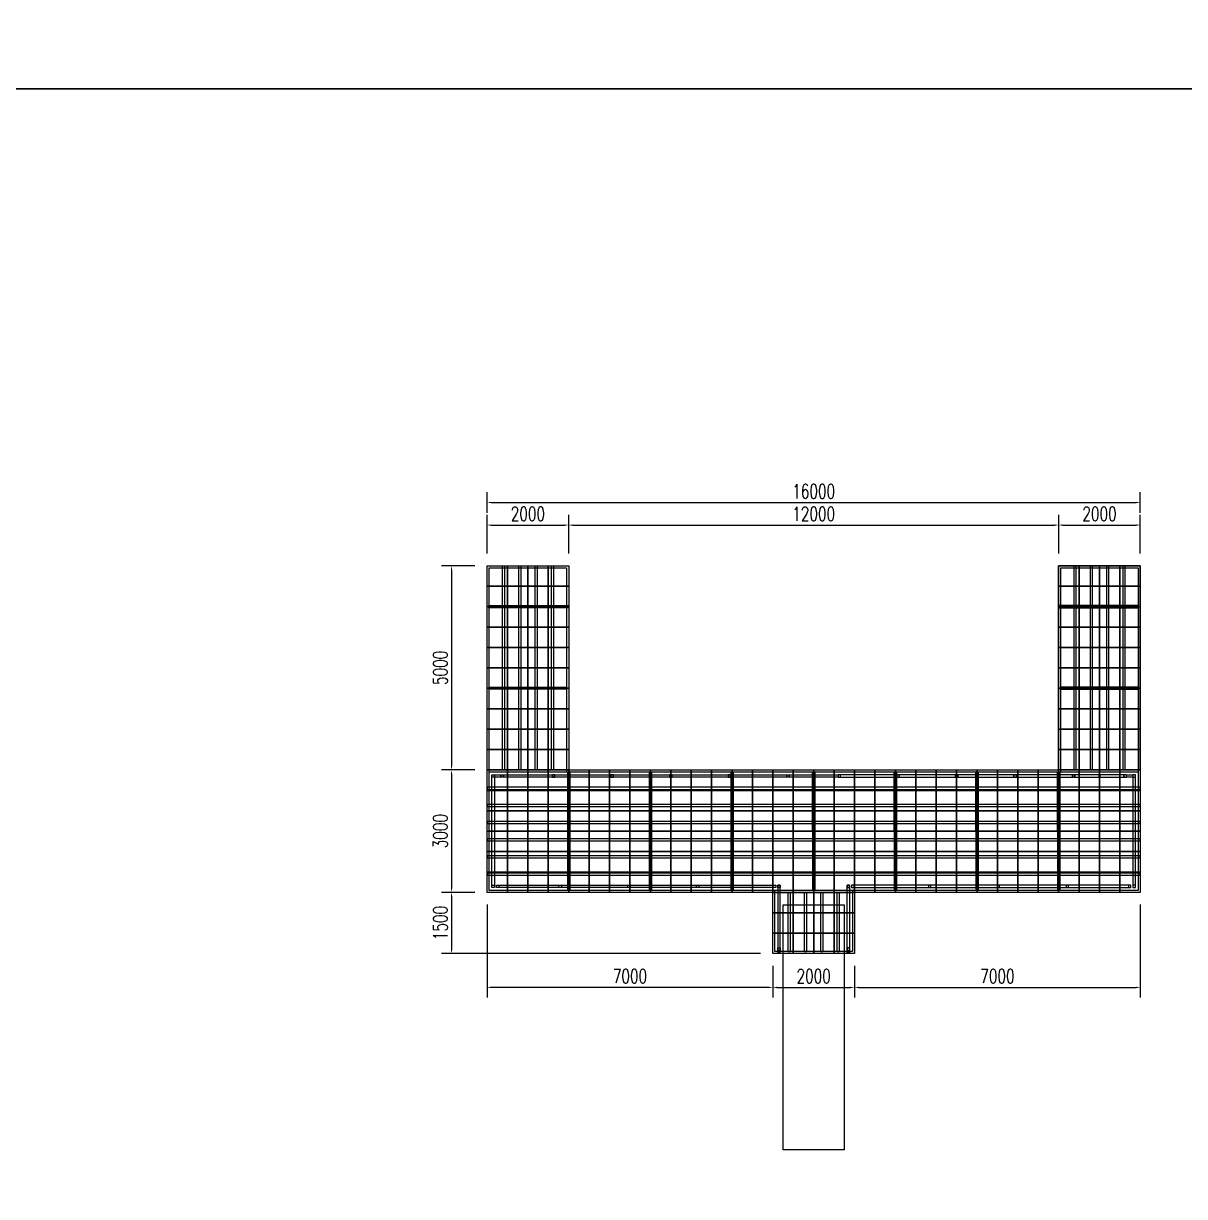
# Model space of a CAD drawing. Extents: x -16492 to 345596, y -4133 to 400729.
# Drawn here: x 17308 to 45745, y 24602 to 53338 of the extents above; entities that cross this region are included whole.
import ezdxf

# ---------------------------------------------------------------- set-up
doc = ezdxf.new("R2010")
doc.units = 0
doc.header["$LTSCALE"] = 10
doc.header["$MEASUREMENT"] = 0
for name, color, linetype in [('PUB_DIM', 3, 'Continuous'), ('W-bridge approach引桥', 4, 'Continuous'), ('W-FLOAT_BOWL浮筒', 253, 'Continuous'), ('W-PLASTIC_RAILINGS塑木栏杆', 6, 'Continuous'), ('W-STEEL_FRAME钢架', 3, 'Continuous'), ('W-STEEL_KEEL钢龙骨', 5, 'Continuous')]:
    doc.layers.add(name, color=color, linetype=linetype)
doc.styles.add('STANDARD_T3', font='simplex.shx', dxfattribs={"width": 0.7, "bigfont": 'gbcbig.shx'})
doc.dimstyles.new('W&&100', dxfattribs={"dimtxt": 350, "dimasz": 100, "dimexe": 250, "dimexo": 300, "dimgap": 100, "dimtad": 1, "dimdec": 0, "dimzin": 0, "dimdsep": 46, "dimtxsty": 'STANDARD_T3', "dimcen": 0.09, "dimclrd": 1, "dimclre": 1, "dimclrt": 7, "dimazin": 2, "dimtfac": 1, "dimtdec": 0, "dimtix": 1, "dimtmove": 2, "dimatfit": 3, "dimfxl": 100, "dimtolj": 1, "dimtzin": 0, "dimarcsym": 0})

# ---------------------------------------------------------------- blocks, each defined once
blk = doc.blocks.new('*D3')
at = {"layer": 'Defpoints', "color": 0, "transparency": 16777216}
for p in [(30662, 41051), (28662, 40052), (30662, 40052)]:
    blk.add_point(p, dxfattribs=at)
at = {"layer": 'PUB_DIM', "color": 1, "lineweight": -2, "transparency": 16777216}
for p, q in [((28662, 40352), (28662, 41301)), ((30662, 40352), (30662, 41301)), ((28762, 41051), (30562, 41051))]:
    blk.add_line(p, q, dxfattribs=at)
at = {"layer": 'PUB_DIM', "color": 1, "transparency": 16777216}
for points in [[(28762, 41067), (28762, 41034), (28662, 41051)], [(30562, 41067), (30562, 41034), (30662, 41051)]]:
    blk.add_solid(points, dxfattribs=at)
at = {"layer": 'PUB_DIM', "color": 7, "transparency": 16777216, "insert": (29662, 41326), "char_height": 350, "attachment_point": 5, "style": 'STANDARD_T3'}
blk.add_mtext('\\A1;2000', dxfattribs=at)
blk = doc.blocks.new('*D4')
at = {"layer": 'Defpoints', "color": 0, "transparency": 16777216}
for p in [(42662, 41051), (30662, 40052), (42662, 40052)]:
    blk.add_point(p, dxfattribs=at)
at = {"layer": 'PUB_DIM', "color": 1, "lineweight": -2, "transparency": 16777216}
for p, q in [((30662, 40352), (30662, 41301)), ((42662, 40352), (42662, 41301)), ((30762, 41051), (42562, 41051))]:
    blk.add_line(p, q, dxfattribs=at)
at = {"layer": 'PUB_DIM', "color": 1, "transparency": 16777216}
for points in [[(30762, 41067), (30762, 41034), (30662, 41051)], [(42562, 41067), (42562, 41034), (42662, 41051)]]:
    blk.add_solid(points, dxfattribs=at)
at = {"layer": 'PUB_DIM', "color": 7, "transparency": 16777216, "insert": (36662, 41326), "char_height": 350, "attachment_point": 5, "style": 'STANDARD_T3'}
blk.add_mtext('\\A1;12000', dxfattribs=at)
blk = doc.blocks.new('*D5')
at = {"layer": 'Defpoints', "color": 0, "transparency": 16777216}
for p in [(44662, 41051), (42662, 40052), (44662, 40052)]:
    blk.add_point(p, dxfattribs=at)
at = {"layer": 'PUB_DIM', "color": 1, "lineweight": -2, "transparency": 16777216}
for p, q in [((42662, 40352), (42662, 41301)), ((44662, 40352), (44662, 41301)), ((42762, 41051), (44562, 41051))]:
    blk.add_line(p, q, dxfattribs=at)
at = {"layer": 'PUB_DIM', "color": 1, "transparency": 16777216}
for points in [[(42762, 41067), (42762, 41034), (42662, 41051)], [(44562, 41067), (44562, 41034), (44662, 41051)]]:
    blk.add_solid(points, dxfattribs=at)
at = {"layer": 'PUB_DIM', "color": 7, "transparency": 16777216, "insert": (43662, 41326), "char_height": 350, "attachment_point": 5, "style": 'STANDARD_T3'}
blk.add_mtext('\\A1;2000', dxfattribs=at)
blk = doc.blocks.new('*D6')
at = {"layer": 'Defpoints', "color": 0, "transparency": 16777216}
for p in [(28662, 40052), (27793, 35052), (28662, 35052)]:
    blk.add_point(p, dxfattribs=at)
at = {"layer": 'PUB_DIM', "color": 1, "lineweight": -2, "transparency": 16777216}
for p, q in [((28362, 40052), (27543, 40052)), ((27793, 39952), (27793, 35152)), ((28362, 35052), (27543, 35052))]:
    blk.add_line(p, q, dxfattribs=at)
at = {"layer": 'PUB_DIM', "color": 1, "transparency": 16777216}
for points in [[(27776, 39952), (27809, 39952), (27793, 40052)], [(27776, 35152), (27809, 35152), (27793, 35052)]]:
    blk.add_solid(points, dxfattribs=at)
at = {"layer": 'PUB_DIM', "color": 7, "transparency": 16777216, "insert": (27518, 37552), "char_height": 350, "attachment_point": 5, "rotation": 90, "style": 'STANDARD_T3'}
blk.add_mtext('\\A1;5000', dxfattribs=at)
blk = doc.blocks.new('*D7')
at = {"layer": 'Defpoints', "color": 0, "transparency": 16777216}
for p in [(28662, 35052), (27793, 32052), (28662, 32052)]:
    blk.add_point(p, dxfattribs=at)
at = {"layer": 'PUB_DIM', "color": 1, "lineweight": -2, "transparency": 16777216}
for p, q in [((28362, 35052), (27543, 35052)), ((27793, 34952), (27793, 32152)), ((28362, 32052), (27543, 32052))]:
    blk.add_line(p, q, dxfattribs=at)
at = {"layer": 'PUB_DIM', "color": 1, "transparency": 16777216}
for points in [[(27776, 34952), (27809, 34952), (27793, 35052)], [(27776, 32152), (27809, 32152), (27793, 32052)]]:
    blk.add_solid(points, dxfattribs=at)
at = {"layer": 'PUB_DIM', "color": 7, "transparency": 16777216, "insert": (27518, 33552), "char_height": 350, "attachment_point": 5, "rotation": 90, "style": 'STANDARD_T3'}
blk.add_mtext('\\A1;3000', dxfattribs=at)
blk = doc.blocks.new('*U25')
at = {"layer": 'W-FLOAT_BOWL浮筒'}
blk.add_lwpolyline([(-250, 250), (250, 250), (250, -250), (-250, -250)], close=True, dxfattribs=at)
blk = doc.blocks.new('*U26')
at = {"layer": 'W-FLOAT_BOWL浮筒', "color": 0, "linetype": 'ByBlock', "lineweight": -2, "transparency": 16777216}
for p in [(0, 4500), (500, 4500), (1000, 4500), (1500, 4500), (0, 4000), (500, 4000), (1000, 4000), (1500, 4000), (0, 3500), (500, 3500), (1000, 3500), (1500, 3500), (0, 3000), (500, 3000), (1000, 3000), (1500, 3000), (0, 2500), (500, 2500), (1000, 2500), (1500, 2500), (0, 2000), (500, 2000), (1000, 2000), (1500, 2000), (0, 1500), (500, 1500), (1000, 1500), (1500, 1500), (0, 1000), (500, 1000), (1000, 1000), (1500, 1000), (0, 500), (500, 500), (1000, 500), (1500, 500), (0, 0), (500, 0), (1000, 0), (1500, 0)]:
    blk.add_blockref('*U25', p, dxfattribs=at)
blk = doc.blocks.new('*U27')
at = {"layer": 'W-FLOAT_BOWL浮筒'}
blk.add_lwpolyline([(-250, 250), (250, 250), (250, -250), (-250, -250)], close=True, dxfattribs=at)
blk = doc.blocks.new('*U28')
at = {"layer": 'W-FLOAT_BOWL浮筒', "color": 0, "linetype": 'ByBlock', "lineweight": -2, "transparency": 16777216}
for p in [(0, 4500), (500, 4500), (1000, 4500), (1500, 4500), (0, 4000), (500, 4000), (1000, 4000), (1500, 4000), (0, 3500), (500, 3500), (1000, 3500), (1500, 3500), (0, 3000), (500, 3000), (1000, 3000), (1500, 3000), (0, 2500), (500, 2500), (1000, 2500), (1500, 2500), (0, 2000), (500, 2000), (1000, 2000), (1500, 2000), (0, 1500), (500, 1500), (1000, 1500), (1500, 1500), (0, 1000), (500, 1000), (1000, 1000), (1500, 1000), (0, 500), (500, 500), (1000, 500), (1500, 500), (0, 0), (500, 0), (1000, 0), (1500, 0)]:
    blk.add_blockref('*U27', p, dxfattribs=at)
blk = doc.blocks.new('*U29')
at = {"layer": 'W-FLOAT_BOWL浮筒'}
blk.add_lwpolyline([(-250, 250), (250, 250), (250, -250), (-250, -250)], close=True, dxfattribs=at)
blk = doc.blocks.new('*U30')
at = {"layer": 'W-FLOAT_BOWL浮筒', "color": 0, "linetype": 'ByBlock', "lineweight": -2, "transparency": 16777216}
for p in [(0, 2500), (500, 2500), (1000, 2500), (1500, 2500), (2000, 2500), (2500, 2500), (3000, 2500), (3500, 2500), (4000, 2500), (4500, 2500), (5000, 2500), (5500, 2500), (6000, 2500), (6500, 2500), (7000, 2500), (7500, 2500), (8000, 2500), (8500, 2500), (9000, 2500), (9500, 2500), (10000, 2500), (10500, 2500), (11000, 2500), (11500, 2500), (12000, 2500), (12500, 2500), (13000, 2500), (13500, 2500), (14000, 2500), (14500, 2500), (15000, 2500), (15500, 2500), (0, 2000), (500, 2000), (1000, 2000), (1500, 2000), (2000, 2000), (2500, 2000), (3000, 2000), (3500, 2000), (4000, 2000), (4500, 2000), (5000, 2000), (5500, 2000), (6000, 2000), (6500, 2000), (7000, 2000), (7500, 2000), (8000, 2000), (8500, 2000), (9000, 2000), (9500, 2000), (10000, 2000), (10500, 2000), (11000, 2000), (11500, 2000), (12000, 2000), (12500, 2000), (13000, 2000), (13500, 2000), (14000, 2000), (14500, 2000), (15000, 2000), (15500, 2000), (0, 1500), (500, 1500), (1000, 1500), (1500, 1500), (2000, 1500), (2500, 1500), (3000, 1500), (3500, 1500), (4000, 1500), (4500, 1500), (5000, 1500), (5500, 1500), (6000, 1500), (6500, 1500), (7000, 1500), (7500, 1500), (8000, 1500), (8500, 1500), (9000, 1500), (9500, 1500), (10000, 1500), (10500, 1500), (11000, 1500), (11500, 1500), (12000, 1500), (12500, 1500), (13000, 1500), (13500, 1500), (14000, 1500), (14500, 1500), (15000, 1500), (15500, 1500), (0, 1000), (500, 1000), (1000, 1000), (1500, 1000), (2000, 1000), (2500, 1000), (3000, 1000), (3500, 1000), (4000, 1000), (4500, 1000), (5000, 1000), (5500, 1000), (6000, 1000), (6500, 1000), (7000, 1000), (7500, 1000), (8000, 1000), (8500, 1000), (9000, 1000), (9500, 1000), (10000, 1000), (10500, 1000), (11000, 1000), (11500, 1000), (12000, 1000), (12500, 1000), (13000, 1000), (13500, 1000), (14000, 1000), (14500, 1000), (15000, 1000), (15500, 1000), (0, 500), (500, 500), (1000, 500), (1500, 500), (2000, 500), (2500, 500), (3000, 500), (3500, 500), (4000, 500), (4500, 500), (5000, 500), (5500, 500), (6000, 500), (6500, 500), (7000, 500), (7500, 500), (8000, 500), (8500, 500), (9000, 500), (9500, 500), (10000, 500), (10500, 500), (11000, 500), (11500, 500), (12000, 500), (12500, 500), (13000, 500), (13500, 500), (14000, 500), (14500, 500), (15000, 500), (15500, 500), (0, 0), (500, 0), (1000, 0), (1500, 0), (2000, 0), (2500, 0), (3000, 0), (3500, 0), (4000, 0), (4500, 0), (5000, 0), (5500, 0), (6000, 0), (6500, 0), (7000, 0), (7500, 0), (8000, 0), (8500, 0), (9000, 0), (9500, 0), (10000, 0), (10500, 0), (11000, 0), (11500, 0), (12000, 0), (12500, 0), (13000, 0), (13500, 0), (14000, 0), (14500, 0), (15000, 0), (15500, 0)]:
    blk.add_blockref('*U29', p, dxfattribs=at)
blk = doc.blocks.new('*U31')
at = {"layer": 'W-FLOAT_BOWL浮筒'}
blk.add_lwpolyline([(-250, 250), (250, 250), (250, -250), (-250, -250)], close=True, dxfattribs=at)
blk = doc.blocks.new('*U32')
at = {"layer": 'W-FLOAT_BOWL浮筒', "color": 0, "linetype": 'ByBlock', "lineweight": -2, "transparency": 16777216}
for p in [(0, 1000), (500, 1000), (1000, 1000), (1500, 1000), (0, 500), (500, 500), (1000, 500), (1500, 500), (0, 0), (500, 0), (1000, 0), (1500, 0)]:
    blk.add_blockref('*U31', p, dxfattribs=at)
blk = doc.blocks.new('*D35')
at = {"layer": 'Defpoints', "color": 0, "transparency": 16777216}
for p in [(28662, 32052), (27793, 30552), (35662, 30552)]:
    blk.add_point(p, dxfattribs=at)
at = {"layer": 'PUB_DIM', "color": 1, "lineweight": -2, "transparency": 16777216}
for p, q in [((28362, 32052), (27543, 32052)), ((27793, 31952), (27793, 30652)), ((35362, 30552), (27543, 30552))]:
    blk.add_line(p, q, dxfattribs=at)
at = {"layer": 'PUB_DIM', "color": 1, "transparency": 16777216}
for points in [[(27776, 31952), (27809, 31952), (27793, 32052)], [(27776, 30652), (27809, 30652), (27793, 30552)]]:
    blk.add_solid(points, dxfattribs=at)
at = {"layer": 'PUB_DIM', "color": 7, "transparency": 16777216, "insert": (27518, 31302), "char_height": 350, "attachment_point": 5, "rotation": 90, "style": 'STANDARD_T3'}
blk.add_mtext('\\A1;1500', dxfattribs=at)
blk = doc.blocks.new('*D36')
at = {"layer": 'Defpoints', "color": 0, "transparency": 16777216}
for p in [(35662, 30552), (37662, 30552), (37662, 29726)]:
    blk.add_point(p, dxfattribs=at)
at = {"layer": 'PUB_DIM', "color": 1, "lineweight": -2, "transparency": 16777216}
for p, q in [((35662, 30252), (35662, 29476)), ((37662, 30252), (37662, 29476)), ((35762, 29726), (37562, 29726))]:
    blk.add_line(p, q, dxfattribs=at)
at = {"layer": 'PUB_DIM', "color": 1, "transparency": 16777216}
for points in [[(35762, 29742), (35762, 29709), (35662, 29726)], [(37562, 29742), (37562, 29709), (37662, 29726)]]:
    blk.add_solid(points, dxfattribs=at)
at = {"layer": 'PUB_DIM', "color": 7, "transparency": 16777216, "insert": (36662, 30001), "char_height": 350, "attachment_point": 5, "style": 'STANDARD_T3'}
blk.add_mtext('\\A1;2000', dxfattribs=at)
blk = doc.blocks.new('*D37')
at = {"layer": 'Defpoints', "color": 0, "transparency": 16777216}
for p in [(28662, 32052), (35662, 30552), (28662, 29726)]:
    blk.add_point(p, dxfattribs=at)
at = {"layer": 'PUB_DIM', "color": 1, "lineweight": -2, "transparency": 16777216}
for p, q in [((28662, 31752), (28662, 29476)), ((35662, 30252), (35662, 29476)), ((35562, 29726), (28762, 29726))]:
    blk.add_line(p, q, dxfattribs=at)
at = {"layer": 'PUB_DIM', "color": 1, "transparency": 16777216}
for points in [[(28762, 29742), (28762, 29709), (28662, 29726)], [(35562, 29742), (35562, 29709), (35662, 29726)]]:
    blk.add_solid(points, dxfattribs=at)
at = {"layer": 'PUB_DIM', "color": 7, "transparency": 16777216, "insert": (32162, 30001), "char_height": 350, "attachment_point": 5, "style": 'STANDARD_T3'}
blk.add_mtext('\\A1;7000', dxfattribs=at)
blk = doc.blocks.new('*D38')
at = {"layer": 'Defpoints', "color": 0, "transparency": 16777216}
for p in [(44662, 32052), (37662, 30552), (44662, 29726)]:
    blk.add_point(p, dxfattribs=at)
at = {"layer": 'PUB_DIM', "color": 1, "lineweight": -2, "transparency": 16777216}
for p, q in [((44662, 31752), (44662, 29476)), ((37662, 30252), (37662, 29476)), ((37762, 29726), (44562, 29726))]:
    blk.add_line(p, q, dxfattribs=at)
at = {"layer": 'PUB_DIM', "color": 1, "transparency": 16777216}
for points in [[(37762, 29742), (37762, 29709), (37662, 29726)], [(44562, 29742), (44562, 29709), (44662, 29726)]]:
    blk.add_solid(points, dxfattribs=at)
at = {"layer": 'PUB_DIM', "color": 7, "transparency": 16777216, "insert": (41162, 30001), "char_height": 350, "attachment_point": 5, "style": 'STANDARD_T3'}
blk.add_mtext('\\A1;7000', dxfattribs=at)
blk = doc.blocks.new('*U39')
at = {"layer": 'W-STEEL_KEEL钢龙骨'}
blk.add_lwpolyline([(-8000, -25), (8000, -25), (8000, 25), (-8000, 25)], close=True, dxfattribs=at)
blk = doc.blocks.new('*U40')
at = {"layer": 'W-STEEL_KEEL钢龙骨', "color": 0, "linetype": 'ByBlock', "lineweight": -2, "transparency": 16777216}
for p in [(0, 2100), (0, 1680), (0, 1260), (0, 840), (0, 420), (0, 0)]:
    blk.add_blockref('*U39', p, dxfattribs=at)
blk = doc.blocks.new('*U41')
at = {"layer": 'W-STEEL_KEEL钢龙骨'}
blk.add_lwpolyline([(-25, 2500), (25, 2500), (25, -2500), (-25, -2500)], close=True, dxfattribs=at)
blk = doc.blocks.new('*U42')
at = {"layer": 'W-STEEL_KEEL钢龙骨', "color": 0, "linetype": 'ByBlock', "lineweight": -2, "transparency": 16777216}
for p in [(0, 0), (400, 0), (800, 0), (1200, 0)]:
    blk.add_blockref('*U41', p, dxfattribs=at)
blk = doc.blocks.new('*U43')
at = {"layer": 'W-STEEL_KEEL钢龙骨'}
blk.add_lwpolyline([(-25, 2500), (25, 2500), (25, -2500), (-25, -2500)], close=True, dxfattribs=at)
blk = doc.blocks.new('*U44')
at = {"layer": 'W-STEEL_KEEL钢龙骨', "color": 0, "linetype": 'ByBlock', "lineweight": -2, "transparency": 16777216}
for p in [(0, 0), (400, 0), (800, 0), (1200, 0)]:
    blk.add_blockref('*U43', p, dxfattribs=at)
blk = doc.blocks.new('*U45')
at = {"layer": 'W-STEEL_KEEL钢龙骨'}
blk.add_lwpolyline([(-25, 726), (25, 726), (25, -726), (-25, -726)], close=True, dxfattribs=at)
blk = doc.blocks.new('*U46')
at = {"layer": 'W-STEEL_KEEL钢龙骨', "color": 0, "linetype": 'ByBlock', "lineweight": -2, "transparency": 16777216}
for p in [(0, 0), (400, 0), (800, 0), (1200, 0)]:
    blk.add_blockref('*U45', p, dxfattribs=at)
blk = doc.blocks.new('*U219')
at = {"layer": 'W-STEEL_FRAME钢架', "color": 6}
blk.add_lwpolyline([(-26, 1450), (24, 1450), (26, -1450), (-24, -1450)], close=True, dxfattribs=at)
blk = doc.blocks.new('*U220')
at = {"layer": 'PUB_DIM', "color": 0, "linetype": 'ByBlock', "lineweight": -2, "transparency": 16777216}
for p in [(0, 0), (2000, 0), (4000, 0), (6000, 0), (8000, 0), (10000, 0), (12000, 0)]:
    blk.add_blockref('*U219', p, dxfattribs=at)
blk = doc.blocks.new('*D221')
at = {"layer": 'Defpoints', "color": 0, "transparency": 16777216}
for p in [(44662, 41604), (28662, 41051), (44662, 41051)]:
    blk.add_point(p, dxfattribs=at)
at = {"layer": 'PUB_DIM', "color": 1, "lineweight": -2, "transparency": 16777216}
for p, q in [((28662, 41351), (28662, 41854)), ((44662, 41351), (44662, 41854)), ((28762, 41604), (44562, 41604))]:
    blk.add_line(p, q, dxfattribs=at)
at = {"layer": 'PUB_DIM', "color": 1, "transparency": 16777216}
for points in [[(28762, 41621), (28762, 41587), (28662, 41604)], [(44562, 41621), (44562, 41587), (44662, 41604)]]:
    blk.add_solid(points, dxfattribs=at)
at = {"layer": 'PUB_DIM', "color": 7, "transparency": 16777216, "insert": (36662, 41879), "char_height": 350, "attachment_point": 5, "style": 'STANDARD_T3'}
blk.add_mtext('\\A1;16000', dxfattribs=at)

msp = doc.modelspace()

# ---------------------------------------------------------------- linework, layer by layer
for points in [[(28661.8, 40052), (30661.8, 40052), (30661.8, 35052), (28661.8, 35052)], [(44661.8, 40052), (42661.8, 40052), (42661.8, 35052), (44661.8, 35052)], [(28661.8, 35052), (44661.8, 35052), (44661.8, 32052), (28661.8, 32052)], [(35661.8, 32052), (37661.8, 32052), (37661.8, 30552), (35661.8, 30552)]]:
    msp.add_lwpolyline(points, close=True)
at = {"layer": 'W-bridge approach引桥'}
msp.add_lwpolyline([(35911.8, 31747.7), (37411.8, 31747.7), (37411.8, 25747.7), (35911.8, 25747.7)], close=True, dxfattribs=at)
at = {"layer": 'W-PLASTIC_RAILINGS塑木栏杆'}
for points in [[(28841.8, 34872), (28781.8, 34872), (28781.8, 34932), (28841.8, 34932)], [(28841.8, 32172), (28781.8, 32172), (28781.8, 34932), (28841.8, 34932)], [(28841.8, 34932), (29001.8, 34932), (29001.8, 34872), (28841.8, 34872)], [(29001.8, 34932), (29061.8, 34932), (29061.8, 34872), (29001.8, 34872)], [(30321.8, 34932), (30261.8, 34932), (30261.8, 34872), (30321.8, 34872)], [(30321.8, 34932), (30261.8, 34932), (30261.8, 34872), (30321.8, 34872)], [(30261.8, 34932), (36061.8, 34932), (36061.8, 34872), (30261.8, 34872)], [(31756.8, 34932), (31696.8, 34932), (31696.8, 34872), (31756.8, 34872)], [(33191.8, 34932), (33131.8, 34932), (33131.8, 34872), (33191.8, 34872)], [(34626.8, 34932), (34566.8, 34932), (34566.8, 34872), (34626.8, 34872)], [(36001.8, 34932), (36061.8, 34932), (36061.8, 34872), (36001.8, 34872)], [(36001.8, 34932), (36061.8, 34932), (36061.8, 34872), (36001.8, 34872)], [(37321.8, 34932), (37261.8, 34932), (37261.8, 34872), (37321.8, 34872)], [(37321.8, 34932), (37261.8, 34932), (37261.8, 34872), (37321.8, 34872)], [(43061.8, 34932), (37261.8, 34932), (37261.8, 34872), (43061.8, 34872)], [(38696.8, 34932), (38756.8, 34932), (38756.8, 34872), (38696.8, 34872)], [(40131.8, 34932), (40191.8, 34932), (40191.8, 34872), (40131.8, 34872)], [(41566.8, 34932), (41626.8, 34932), (41626.8, 34872), (41566.8, 34872)], [(43001.8, 34932), (43061.8, 34932), (43061.8, 34872), (43001.8, 34872)], [(43001.8, 34932), (43061.8, 34932), (43061.8, 34872), (43001.8, 34872)], [(44321.8, 34932), (44261.8, 34932), (44261.8, 34872), (44321.8, 34872)], [(44321.8, 34932), (44481.8, 34932), (44481.8, 34872), (44321.8, 34872)], [(44481.8, 34872), (44541.8, 34872), (44541.8, 34932), (44481.8, 34932)], [(44481.8, 34872), (44541.8, 34872), (44541.8, 34932), (44481.8, 34932)], [(44481.8, 32172), (44541.8, 32172), (44541.8, 34932), (44481.8, 34932)], [(28841.8, 32172), (28781.8, 32172), (28781.8, 32232), (28841.8, 32232)], [(28891.8, 32232), (28951.8, 32232), (28951.8, 32172), (28891.8, 32172)], [(28891.8, 32232), (35731.8, 32232), (35731.8, 32172), (28891.8, 32172)], [(30421.8, 32232), (30481.8, 32232), (30481.8, 32172), (30421.8, 32172)], [(32106.8, 32232), (32166.8, 32232), (32166.8, 32172), (32106.8, 32172)], [(33791.8, 32232), (33851.8, 32232), (33851.8, 32172), (33791.8, 32172)], [(35671.8, 32232), (35731.8, 32232), (35731.8, 32172), (35671.8, 32172)], [(35781.8, 32232), (35841.8, 32232), (35841.8, 32172), (35781.8, 32172)], [(35841.8, 32232), (35781.8, 32232), (35781.8, 30582), (35841.8, 30582)], [(37541.8, 32232), (37481.8, 32232), (37481.8, 32172), (37541.8, 32172)], [(37481.8, 32232), (37541.8, 32232), (37541.8, 30582), (37481.8, 30582)], [(37651.8, 32232), (37591.8, 32232), (37591.8, 32172), (37651.8, 32172)], [(44431.8, 32232), (37591.8, 32232), (37591.8, 32172), (44431.8, 32172)], [(39531.8, 32232), (39471.8, 32232), (39471.8, 32172), (39531.8, 32172)], [(41216.8, 32232), (41156.8, 32232), (41156.8, 32172), (41216.8, 32172)], [(42901.8, 32232), (42841.8, 32232), (42841.8, 32172), (42901.8, 32172)], [(44431.8, 32232), (44371.8, 32232), (44371.8, 32172), (44431.8, 32172)], [(44481.8, 32172), (44541.8, 32172), (44541.8, 32232), (44481.8, 32232)], [(35781.8, 30692), (35841.8, 30692), (35841.8, 30632), (35781.8, 30632)], [(37541.8, 30692), (37481.8, 30692), (37481.8, 30632), (37541.8, 30632)]]:
    msp.add_lwpolyline(points, close=True, dxfattribs=at)
at = {"layer": 'W-PLASTIC_RAILINGS塑木栏杆', "color": 3}
for points in [[(29061.8, 34932), (29651.8, 34932), (29651.8, 34872), (29061.8, 34872)], [(29671.8, 34932), (30261.8, 34932), (30261.8, 34872), (29671.8, 34872)], [(36061.8, 34932), (36651.8, 34932), (36651.8, 34872), (36061.8, 34872)], [(36671.8, 34932), (37261.8, 34932), (37261.8, 34872), (36671.8, 34872)], [(43651.8, 34932), (43061.8, 34932), (43061.8, 34872), (43651.8, 34872)], [(44261.8, 34932), (43671.8, 34932), (43671.8, 34872), (44261.8, 34872)]]:
    msp.add_lwpolyline(points, close=True, dxfattribs=at)
at = {"layer": 'W-STEEL_FRAME钢架'}
for points in [[(-16491.7, 110809.4), (60461.3, 110809.4), (60461.3, 51738.3), (-16491.7, 51738.3)], [(-16491.7, 51738.3), (91784.8, 51738.3), (91784.8, -4133.4), (-16491.7, -4133.4)], [(28661.8, 40052), (30661.8, 40052), (30661.8, 35052), (42661.8, 35052), (42661.8, 40052), (44661.8, 40052), (44661.8, 32052), (37661.8, 32052), (37661.8, 30552), (35661.8, 30552), (35661.8, 32052), (28661.8, 32052)], [(28711.8, 40002), (30611.8, 40002), (30611.8, 35002), (42711.8, 35002), (42711.8, 40002), (44611.8, 40002), (44611.8, 32102), (37611.8, 32102), (37611.8, 30602), (35711.8, 30602), (35711.8, 32102), (28711.8, 32102)], [(28661.8, 35052), (44661.8, 35052), (44661.8, 32052), (28661.8, 32052)], [(28711.8, 35002), (44611.8, 35002), (44611.8, 32102), (28711.8, 32102)]]:
    msp.add_lwpolyline(points, close=True, dxfattribs=at)
at = {"layer": 'W-STEEL_FRAME钢架', "color": 6}
for points in [[(28707.8, 39077), (30661.8, 39077), (30661.8, 39027), (28707.8, 39027)], [(44615.8, 39077), (42661.8, 39077), (42661.8, 39027), (44615.8, 39027)], [(28711.8, 37077), (30611.8, 37077), (30611.8, 37027), (28711.8, 37027)], [(44611.8, 37077), (42711.8, 37077), (42711.8, 37027), (44611.8, 37027)]]:
    msp.add_lwpolyline(points, close=True, dxfattribs=at)

# ---------------------------------------------------------------- block references
at = {"layer": 'PUB_DIM'}
msp.add_blockref('*U220', (30662.8, 33552), dxfattribs=at)
at = {"layer": 'W-FLOAT_BOWL浮筒'}
for name, p in [('*U26', (28911.8, 35302)), ('*U28', (42911.8, 35302)), ('*U30', (28911.8, 32302)), ('*U32', (35911.8, 30802))]:
    msp.add_blockref(name, p, dxfattribs=at)
at = {"layer": 'W-STEEL_KEEL钢龙骨'}
for name, p in [('*U42', (29061.8, 37552)), ('*U40', (36661.8, 32502)), ('*U46', (36061.8, 31326))]:
    msp.add_blockref(name, p, dxfattribs=at)
at = {"layer": 'W-STEEL_KEEL钢龙骨', "xscale": -1}
msp.add_blockref('*U44', (44261.8, 37552), dxfattribs=at)

# ---------------------------------------------------------------- dimensions: what is measured, and where the dimension line sits
at = {"layer": 'PUB_DIM'}
for base, p1, p2, picture, middle in [((44661.8, 41604.1), (28661.8, 41050.5), (44661.8, 41050.5), '*D221', (36661.8, 41879.1)), ((30661.8, 41050.5), (28661.8, 40052), (30661.8, 40052), '*D3', (29661.8, 41325.5)), ((42661.8, 41050.5), (30661.8, 40052), (42661.8, 40052), '*D4', (36661.8, 41325.5)), ((44661.8, 41050.5), (42661.8, 40052), (44661.8, 40052), '*D5', (43661.8, 41325.5)), ((28661.8, 29725.6), (35661.8, 30552), (28661.8, 32052), '*D37', (32161.8, 30000.6)), ((44661.8, 29725.6), (37661.8, 30552), (44661.8, 32052), '*D38', (41161.8, 30000.6)), ((37661.8, 29725.6), (35661.8, 30552), (37661.8, 30552), '*D36', (36661.8, 30000.6))]:
    dim = msp.add_linear_dim(base=base, p1=p1, p2=p2, dimstyle='W&&100', dxfattribs=at)
    dim.commit()
    dim.dimension.update_dxf_attribs({"geometry": picture, "text_midpoint": middle})
for base, p1, p2, picture, middle in [((27792.8, 35052), (28661.8, 40052), (28661.8, 35052), '*D6', (27517.8, 37552)), ((27792.8, 32052), (28661.8, 35052), (28661.8, 32052), '*D7', (27517.8, 33552)), ((27792.8, 30552), (28661.8, 32052), (35661.8, 30552), '*D35', (27517.8, 31302))]:
    dim = msp.add_linear_dim(base=base, p1=p1, p2=p2, angle=90, dimstyle='W&&100', dxfattribs=at)
    dim.commit()
    dim.dimension.update_dxf_attribs({"geometry": picture, "text_midpoint": middle})

doc.saveas('drawing.dxf')
